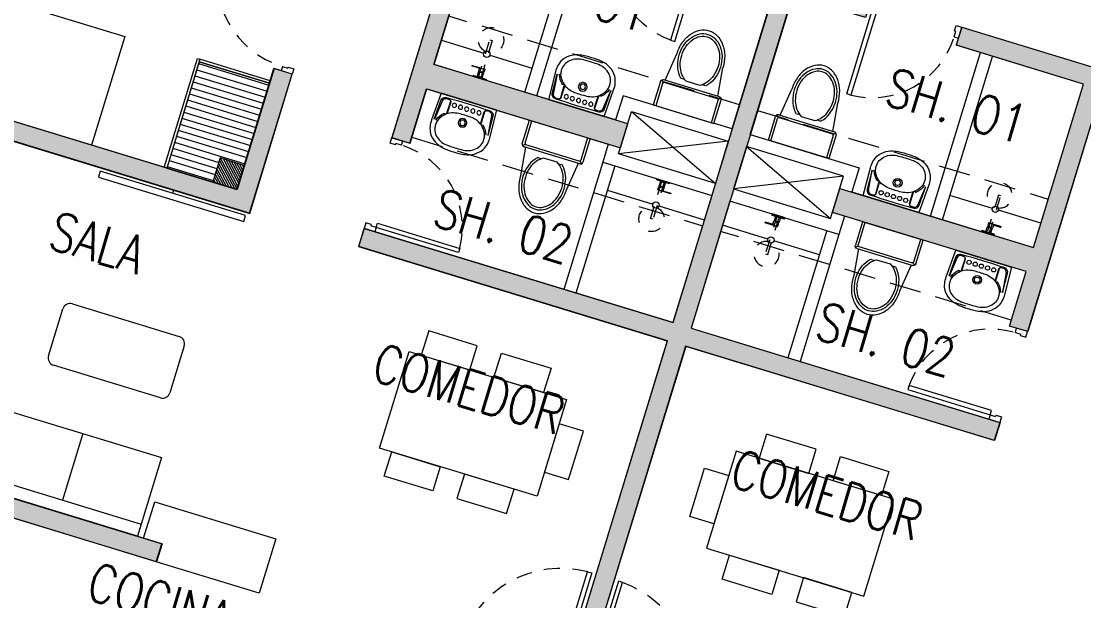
# Model space of a CAD drawing. Header units: millimetres. Extents: x 2471 to 2909, y 1327 to 1568.
# Drawn here: x 2654.8 to 2663.19, y 1501.78 to 1506.36 of the extents above; entities that cross this region are included whole.
import ezdxf
from ezdxf.xclip import XClip

# ---------------------------------------------------------------- set-up
doc = ezdxf.new("R2010")
doc.units = ezdxf.units.MM
doc.header["$XCLIPFRAME"] = 2
doc.set_wipeout_variables(frame=1)
for name, pattern in [('ACAD_ISO07W100', [3, 0, -3]), ('HIDDEN', [0.375, 0.25, -0.125]), ('HIDDEN2', [0.1875, 0.125, -0.0625])]:
    doc.linetypes.add(name, pattern=pattern)
doc.layers.get('0').update_dxf_attribs({"color": 251, "lineweight": 9})
for name, color, linetype, lineweight in [('A-EST HATCH', 251, 'Continuous', 13), ('A-EST PLACAS', 251, 'Continuous', 13), ('A-ESTRUCTURA-HATCH', 251, 'Continuous', 13), ('A-HATCH', 251, 'Continuous', 13), ('A-LINEAS', 251, 'Continuous', 13), ('A-MOBILIARIO', 251, 'Continuous', 13), ('A-MURO BAJO', 251, 'Continuous', 13), ('A-MUROS', 251, 'Continuous', 13), ('A-PROYECCIONES', 251, 'HIDDEN', 13), ('A-SANITARIOS', 251, 'Continuous', 13), ('A_50_TextoAmbiente', 251, 'Continuous', 13), ('DLP_MOBILIARIO FIJO', 251, 'Continuous', 13), ('DLP_VERDE', 251, 'Continuous', 13)]:
    doc.layers.add(name, color=color, linetype=linetype, lineweight=lineweight)
doc.styles.add('R100-200', font='romans.shx', dxfattribs={"width": 0.8, "height": 0.3})

# ---------------------------------------------------------------- blocks, each defined once
blk = doc.blocks.new('EST P1')
at = {"layer": 'A-ESTRUCTURA-HATCH'}
h = blk.add_hatch(dxfattribs=at)
h.set_pattern_fill('ANSI31', color=256, scale=0.02)
h.set_pattern_definition([(45, (-226392.07709, -8188203.05961), (-0.04490128060535, 0.04490128060535), [])])
h.paths.add_polyline_path([(-3.61, 5.05), (-3.61, 4.85), (-44.785, 4.85), (-44.785, -0.15), (-46.99, -0.15), (-46.99, -11.15), (-3.61, -11.1501), (-3.61, -11.4001), (-47.24, -11.4001), (-47.24, 0.15), (-45.035, 0.15), (-45.035, 5.05)])
h.paths.add_polyline_path([(5.8757, 4.85), (5.8757, 5.05), (35.53, 5.05), (35.53, 4.85)])
h.paths.add_polyline_path([(47.915, 5.05), (35.58, 5.05), (35.58, 4.85), (47.915, 4.85)])
h.paths.add_polyline_path([(51.865, 4.85), (53.3757, 4.85), (53.3757, 5.05), (51.865, 5.05)])
edge = h.paths.add_edge_path()
edge.add_arc((63.3007, -0.15), 9.7, 360, 540)
edge.add_line((53.6007, -0.15), (53.8007, -0.15))
edge.add_arc((63.3007, -0.15), 9.5, 0.90471, 180, ccw=False)
edge.add_line((72.7995, 0), (70.3507, 0))
edge.add_line((70.3507, 0), (70.3507, -0.1499))
edge.add_line((70.3507, -0.1499), (73.0007, -0.15))
edge = h.paths.add_edge_path()
edge.add_arc((63.3007, -0.15), 3.3, 0.00085, 49.99468)
edge.add_line((65.4221, 2.3777), (65.4222, -0.15))
edge.add_line((65.4222, -0.15), (65.2722, -0.15))
edge.add_line((65.2722, -0.15), (65.2721, 2.4964))
edge.add_arc((63.3007, -0.15), 3.3, 53.31658, 179.99996)
edge.add_line((60.0007, -0.15), (59.8007, -0.15))
edge.add_arc((63.3007, -0.15), 3.5, 2.45736, 179.99993, ccw=False)
edge.add_line((66.7975, 0.0001), (69.4507, 0))
edge.add_line((69.4507, 0), (69.4507, -0.1499))
edge.add_line((69.4507, -0.1499), (66.6007, -0.1499))
h.paths.add_polyline_path([(-3.56, -11.15), (35.53, -11.15), (35.53, -11.4001), (-3.56, -11.4001)])
h.paths.add_polyline_path([(35.58, -11.1501), (71.88, -11.1501), (71.88, -11.4001), (35.58, -11.4)])
blk = doc.blocks.new('A$C47ad906b')
at = {"linetype": 'ACAD_ISO07W100'}
blk.add_blockref('EST P1', (27.0859, 53.6317), dxfattribs=at)
blk = doc.blocks.new('A$C00f3ad8b')
at = {"layer": 'A-EST HATCH'}
h = blk.add_hatch(color=256, dxfattribs=at)
h.dxf.hatch_style = 1
h.paths.add_polyline_path([(39.55, 0.0604), (39.55, 6.1254), (38.05, 6.1254), (38.05, 5.3754), (37.9, 5.3754), (37.9, 6.3253), (39.7, 6.3253), (39.7, 5.4503), (41.2, 5.4503), (41.2, 5.9504), (41.35, 5.9504), (41.35, 5.2503), (39.7, 5.2503), (39.7, 0.0604)])
h.paths.add_polyline_path([(18.45, 10.1253), (20.05, 10.1253), (20.05, 13.2253), (18.85, 13.2253), (18.85, 13.3753), (20.2, 13.3753), (20.2, 9.9753), (18.45, 9.9753)])
h.paths.add_polyline_path([(17.65, 13.3753), (17.5, 13.3753), (17.5, 9.9753), (17.65, 9.9753)])
h.paths.add_polyline_path([(12.15, 13.8503), (11.85, 13.8503), (11.85, 13.7003), (12, 13.7003), (12, 10.6253), (12.15, 10.6253)])
h.paths.add_polyline_path([(15.1, 13.2253), (15.1, 10.1253), (16.7, 10.1253), (16.7, 9.9753), (14.95, 9.9753), (14.95, 13.3753), (16.3, 13.3753), (16.3, 13.2253)])
h.paths.add_polyline_path([(5.85, 13.7003), (5.25, 13.7003), (5.25, 13.8504), (6, 13.8504), (6, 10.4504), (4.85, 10.4504), (4.85, 10.6004), (5.85, 10.6004)])
h.paths.add_polyline_path([(4.05, 13.8504), (4.05, 10.4504), (3.9, 10.4504), (3.9, 13.8504)])
h.paths.add_polyline_path([(3.1, 10.6004), (1.5, 10.6004), (1.5, 13.7003), (2.7, 13.7003), (2.7, 13.8504), (1.35, 13.8504), (1.35, 10.4504), (3.1, 10.4504)])
h.paths.add_polyline_path([(5.85, 0.1503), (5.25, 0.1503), (5.25, 0.0004), (6, 0.0004), (6, 3.4004), (4.85, 3.4004), (4.85, 3.2504), (5.85, 3.2504)])
h.paths.add_polyline_path([(4.05, 0.0004), (4.05, 3.4004), (3.9, 3.4004), (3.9, 0.0004)])
h.paths.add_polyline_path([(3.1, 3.2504), (1.5, 3.2504), (1.5, 0.1503), (2.7, 0.1503), (2.7, 0.0004), (1.35, 0.0004), (1.35, 3.4004), (3.1, 3.4004)])
h.paths.add_polyline_path([(8.7, 3.5003), (8.85, 3.5003), (8.85, 0.1504), (9, 0.1504), (9, 0.0004), (8.7, 0.0004)])
h.paths.add_polyline_path([(18.45, 3.7254), (20.05, 3.7254), (20.05, 0.6254), (18.85, 0.6254), (18.85, 0.4754), (20.2, 0.4754), (20.2, 3.8754), (18.45, 3.8754)])
h.paths.add_polyline_path([(17.65, 0.4754), (17.5, 0.4754), (17.5, 3.8754), (17.65, 3.8754)])
h.paths.add_polyline_path([(12.15, 0.0004), (11.85, 0.0004), (11.85, 0.1503), (12, 0.1503), (12, 3.2254), (12.15, 3.2254)])
h.paths.add_polyline_path([(15.1, 0.6254), (15.1, 3.7254), (16.7, 3.7254), (16.7, 3.8754), (14.95, 3.8754), (14.95, 0.4754), (16.3, 0.4754), (16.3, 0.6254)])
h.paths.add_polyline_path([(31.6, 10.1253), (30, 10.1253), (30, 13.2253), (31.2, 13.2253), (31.2, 13.3753), (29.85, 13.3753), (29.85, 9.9753), (31.6, 9.9753)])
h.paths.add_polyline_path([(32.4, 13.3753), (32.55, 13.3753), (32.55, 9.9753), (32.4, 9.9753)])
h.paths.add_polyline_path([(38.2, 13.8503), (38.2, 13.7003), (38.05, 13.7003), (38.05, 10.6253), (37.9, 10.6253), (37.9, 13.8503)])
h.paths.add_polyline_path([(34.95, 13.2253), (34.95, 10.1253), (33.35, 10.1253), (33.35, 9.9753), (35.1, 9.9753), (35.1, 13.3753), (33.75, 13.3753), (33.75, 13.2253)])
h.paths.add_polyline_path([(39.7, 8.6004), (41.35, 8.6004), (41.35, 7.9004), (41.2, 7.9004), (41.2, 8.4004), (39.7, 8.4004), (39.7, 7.5253), (37.9, 7.5253), (37.9, 8.4753), (38.05, 8.4753), (38.05, 7.7253), (39.55, 7.7253), (39.55, 13.7903), (39.7, 13.7903)])
h.paths.add_polyline_path([(44.2, 13.7003), (44.8, 13.7003), (44.8, 13.8504), (44.05, 13.8504), (44.05, 10.4504), (45.2, 10.4504), (45.2, 10.6004), (44.2, 10.6004)])
h.paths.add_polyline_path([(46, 13.8504), (46, 10.4504), (46.15, 10.4504), (46.15, 13.8504)])
h.paths.add_polyline_path([(46.95, 10.6004), (48.55, 10.6004), (48.55, 13.7003), (47.35, 13.7003), (47.35, 13.8504), (48.7, 13.8504), (48.7, 10.4504), (46.95, 10.4504)])
h.paths.add_polyline_path([(46, 0.0004), (46, 3.4004), (46.15, 3.4004), (46.15, 0.0004)])
h.paths.add_polyline_path([(46.95, 3.2504), (48.55, 3.2504), (48.55, 0.1503), (47.35, 0.1503), (47.35, 0.0004), (48.7, 0.0004), (48.7, 3.4004), (46.95, 3.4004)])
h.paths.add_polyline_path([(41.35, 3.5003), (41.2, 3.5003), (41.2, 0.1504), (41.05, 0.1504), (41.05, 0.0004), (41.35, 0.0004)])
h.paths.add_polyline_path([(31.6, 3.7254), (30, 3.7254), (30, 0.6254), (31.2, 0.6254), (31.2, 0.4754), (29.85, 0.4754), (29.85, 3.8754), (31.6, 3.8754)])
h.paths.add_polyline_path([(32.4, 0.4754), (32.55, 0.4754), (32.55, 3.8754), (32.4, 3.8754)])
h.paths.add_polyline_path([(37.9, 0.0004), (38.2, 0.0004), (38.2, 0.1504), (38.05, 0.1503), (38.05, 3.2254), (37.9, 3.2254)])
h.paths.add_polyline_path([(34.95, 0.6254), (34.95, 3.7254), (33.35, 3.7254), (33.35, 3.8754), (35.1, 3.8754), (35.1, 0.4754), (33.75, 0.4754), (33.75, 0.6254)])
h.paths.add_polyline_path([(10.35, 6.3253), (12.15, 6.3253), (12.15, 5.3754), (12, 5.3754), (12, 6.1254), (10.5, 6.1254), (10.5, 0.0604), (10.35, 0.0604), (10.35, 5.2503), (8.7, 5.2503), (8.7, 5.9504), (8.85, 5.9504), (8.85, 5.4503), (10.35, 5.4503)])
h.paths.add_polyline_path([(44.05, 0.0004), (44.05, 3.4004), (45.2, 3.4004), (45.2, 3.2504), (44.2, 3.2504), (44.2, 0.1503), (44.8, 0.1503), (44.8, 0.0004)])
h.paths.add_polyline_path([(46.9532, 8.3504), (47.1, 8.3504), (47.1, 9.5504), (44.95, 9.5504), (44.95, 9.4004), (45.4, 9.4004), (45.4, 7.8004), (45.6, 7.8004), (45.6, 9.4004), (46.95, 9.4004), (46.95, 8.3504)], flags=17)
h.paths.add_polyline_path([(46.9532, 5.5004), (47.1, 5.5004), (47.1, 4.3004), (44.95, 4.3004), (44.95, 4.4504), (45.4, 4.4504), (45.4, 6.0504), (45.6, 6.0504), (45.6, 4.4504), (46.95, 4.4504), (46.95, 5.5004)], flags=17)
h.paths.add_polyline_path([(41.1999, 7.0004), (44.05, 7.0004), (44.05, 9.5504), (44.2, 9.5504), (44.2, 7.0003), (46.95, 7.0004), (46.95, 7.6003), (47.1, 7.6003), (47.1, 7.0004), (49.85, 7.0004), (49.85, 11.0504), (50.05, 11.0504), (50.05, 2.8004), (49.85, 2.8004), (49.85, 6.8504), (47.1, 6.8504), (47.1, 6.2504), (46.95, 6.2504), (46.95, 6.8504), (44.2, 6.8504), (44.2, 4.3004), (44.05, 4.3004), (44.05, 6.8504), (41.1999, 6.8504)])
h.paths.add_polyline_path([(41.35, 13.8504), (41.35, 10.3504), (41.2, 10.3504), (41.2, 13.7003), (41.05, 13.7003), (41.05, 13.8503)])
h.paths.add_polyline_path([(10.35, 13.7903), (10.35, 8.6004), (8.7, 8.6004), (8.7, 7.9003), (8.85, 7.9003), (8.85, 8.4004), (10.35, 8.4004), (10.35, 7.5253), (12.15, 7.5253), (12.15, 8.4753), (12, 8.4753), (12, 7.7253), (10.5, 7.7253), (10.5, 13.7903)])
h.paths.add_polyline_path([(2.95, 7.0003), (0.2, 7.0004), (0.2, 11.0504), (0, 11.0504), (0, 2.8004), (0.2, 2.8004), (0.2, 6.8504), (2.95, 6.8504), (2.95, 6.2504), (3.1, 6.2504), (3.1, 6.8504), (5.85, 6.8504), (5.85, 4.3004), (6, 4.3004), (6, 6.8504), (8.8501, 6.8504), (8.8501, 7.0003), (6, 7.0003), (6, 9.5503), (5.85, 9.5503), (5.85, 7.0003), (3.1, 7.0003), (3.1, 7.6004), (2.95, 7.6004)])
h.paths.add_polyline_path([(8.7, 13.8503), (9, 13.8503), (9, 13.7003), (8.85, 13.7003), (8.85, 10.3504), (8.7, 10.3504)])
h.paths.add_polyline_path([(3.0968, 8.3504), (2.95, 8.3504), (2.95, 9.5503), (5.1, 9.5503), (5.1, 9.4003), (4.65, 9.4003), (4.65, 7.8003), (4.45, 7.8003), (4.45, 9.4003), (3.1, 9.4003), (3.1, 8.3504)], flags=17)
h.paths.add_polyline_path([(3.0968, 5.5004), (2.95, 5.5004), (2.95, 4.3004), (5.1, 4.3004), (5.1, 4.4504), (4.65, 4.4503), (4.65, 6.0503), (4.45, 6.0503), (4.45, 4.4503), (3.1, 4.4504), (3.1, 5.5004)], flags=17)
h.paths.add_polyline_path([(23.35, 7.5254), (23.2, 7.5254), (23.2, 11.2254), (23.35, 11.2254)])
h.paths.add_polyline_path([(27.6, 7.5254), (37, 7.5253), (37, 7.6753), (33.45, 7.6753), (33.45, 9.0753), (33.25, 9.0753), (33.25, 7.6753), (30.35, 7.6753), (30.35, 9.0753), (30.2, 9.0753), (30.2, 7.6753), (27.8, 7.6753), (27.8, 8.9254), (29.45, 8.9253), (29.45, 9.0753), (27.175, 9.0753), (27.175, 8.9254), (27.6, 8.9254)])
h.paths.add_polyline_path([(27.15, 7.5254), (25.15, 7.5254), (25.15, 7.6754), (27, 7.6754), (27, 11.0754), (25.15, 11.0754), (25.15, 11.2253), (27, 11.2253), (27, 13.3753), (27.85, 13.3753), (27.85, 13.2253), (27.15, 13.2253)])
h.paths.add_polyline_path([(22.45, 8.9253), (22.45, 7.5254), (13.05, 7.5253), (13.05, 7.6753), (16.6, 7.6753), (16.6, 9.0753), (16.8, 9.0753), (16.8, 7.6753), (19.7, 7.6753), (19.7, 9.0753), (19.85, 9.0753), (19.85, 7.6753), (22.25, 7.6753), (22.25, 8.9253), (20.6, 8.9253), (20.6, 9.0753), (22.795, 9.077), (22.795, 8.927)])
h.paths.add_polyline_path([(22.82, 13.227), (22.2, 13.2253), (22.2, 13.3753), (23.02, 13.377), (23.02, 7.527), (22.82, 7.527)])
h.paths.add_polyline_path([(23.02, 4.752), (23.02, 0.477), (22.2, 0.4754), (22.2, 0.6254), (22.82, 0.627), (22.82, 4.752)])
h.paths.add_polyline_path([(21.05, 4.7754), (21.05, 4.9254), (22.82, 4.927), (22.82, 6.177), (20.3, 6.1754), (20.3, 4.7754), (20.15, 4.7754), (20.15, 6.1754), (16.8, 6.1754), (16.8, 4.7754), (16.6, 4.7754), (16.6, 6.1754), (13.05, 6.1754), (13.05, 6.3253), (23.02, 6.327), (23.02, 4.777)])
h.paths.add_polyline_path([(29, 4.7754), (29, 4.9254), (27.2, 4.9254), (27.2, 6.1754), (29.75, 6.1754), (29.75, 4.7754), (29.9, 4.7754), (29.9, 6.1754), (33.25, 6.1754), (33.25, 4.7754), (33.45, 4.7754), (33.45, 6.1754), (37, 6.1754), (37, 6.3253), (27, 6.3254), (27, 4.7754)])
h.paths.add_polyline_path([(26, 1.0254), (23.35, 1.0254), (23.35, 3.6754), (25.7, 3.6754), (25.7, 4.2254), (26, 4.2254), (26, 4.3754), (25.55, 4.3754), (25.55, 3.8254), (23.35, 3.8254), (23.35, 6.1754), (24.55, 6.1754), (24.55, 6.3254), (23.2, 6.3254), (23.2, 0.8754), (26, 0.8754)])
h.paths.add_polyline_path([(27, 0.4754), (27.85, 0.4754), (27.85, 0.6254), (27.15, 0.6254), (27.15, 4.7504), (27, 4.7504)])
at = {"layer": 'A-EST PLACAS', "elevation": 0}
for points in [[(41.35, 13.8504), (41.35, 10.3504), (41.2, 10.3504), (41.2, 13.7003), (41.05, 13.7003), (41.05, 13.8503)], [(44.2, 13.7003), (44.8, 13.7003), (44.8, 13.8504), (44.05, 13.8504), (44.05, 10.4504), (45.2, 10.4504), (45.2, 10.6004), (44.2, 10.6004)], [(41.1999, 7.0004), (44.05, 7.0004), (44.05, 9.5504), (44.2, 9.5504), (44.2, 7.0003), (46.95, 7.0004), (46.95, 7.6003), (47.1, 7.6003), (47.1, 7.0004), (49.85, 7.0004), (49.85, 11.0504), (50.05, 11.0504), (50.05, 2.8004), (49.85, 2.8004), (49.85, 6.8504), (47.1, 6.8504), (47.1, 6.2504), (46.95, 6.2504), (46.95, 6.8504), (44.2, 6.8504), (44.2, 4.3004), (44.05, 4.3004), (44.05, 6.8504), (41.1999, 6.8504)], [(46.9532, 8.3504), (47.1, 8.3504), (47.1, 9.5504), (44.95, 9.5504), (44.95, 9.4004), (45.4, 9.4004), (45.4, 7.8004), (45.6, 7.8004), (45.6, 9.4004), (46.95, 9.4004), (46.95, 8.3504)], [(46.9532, 5.5004), (47.1, 5.5004), (47.1, 4.3004), (44.95, 4.3004), (44.95, 4.4504), (45.4, 4.4504), (45.4, 6.0504), (45.6, 6.0504), (45.6, 4.4504), (46.95, 4.4504), (46.95, 5.5004)]]:
    blk.add_lwpolyline(points, close=True, dxfattribs=at)
blk = doc.blocks.new('CAMA PROYECCION')
for p, q in [((37.495, 40.6423, 0), (37.495, 38.771, 0)), ((38.3949, 40.6423, 0), (37.495, 40.6423, 0)), ((38.3949, 38.771, 0), (38.3949, 40.6423, 0)), ((38.0806, 39.3741, 0), (38.3949, 39.3741, 0)), ((38.3949, 39.3741, 0), (38.0806, 39.0644, 0)), ((38.0806, 39.0644, 0), (38.0806, 39.3741, 0)), ((38.0806, 39.1133, 0), (37.495, 39.1133, 0)), ((38.2069, 39.1106, 0), (38.1275, 39.1106, 0)), ((37.495, 39.0644, 0), (38.0806, 39.0644, 0)), ((37.659, 39.0644, 0), (37.659, 38.8203, 0)), ((38.2336, 38.8203, 0), (38.2336, 39.0838, 0)), ((37.495, 38.7423, 0), (37.495, 38.9974, 0)), ((38.3949, 38.7423, 0), (38.3949, 38.9974, 0)), ((37.495, 38.771, 0), (38.3949, 38.771, 0)), ((37.6857, 38.7936, 0), (38.2069, 38.7936, 0)), ((37.495, 38.7423, 0), (38.3949, 38.7423, 0))]:
    blk.add_line(p, q)
at = {"elevation": 0}
blk.add_lwpolyline([(38.495, 38.7423), (38.495, 39.1423), (38.895, 39.1423), (38.895, 38.7423)], close=True, dxfattribs=at)
blk.add_circle((38.695, 38.9423, 0), 0.1344)
for centre, start, end in [((38.2069, 39.0838, 0), 0, 90), ((37.6857, 38.8203, 0), 180, 270), ((38.2069, 38.8203, 0), 270, 0)]:
    blk.add_arc(centre, 0.0267, start, end)
blk = doc.blocks.new('ducha marsano')
at = {"linetype": 'HIDDEN2', "ltscale": 0.5, "extrusion": (-4.9425e-10, -7.91123e-10, -1)}
for p, q in [((-0.01, 0), (0.01, 0)), ((0.01, 0), (0.01, -0.3155)), ((-0.0205, -0.08), (-0.0205, -0.0601)), ((0.021, -0.0815), (-0.019, -0.0815)), ((-0.0155, -0.058), (-0.0157, -0.058)), ((-0.01, -0.3155), (-0.01, 0)), ((0.0225, -0.0515), (-0.0001, -0.0515)), ((0.025, -0.0815), (0.021, -0.0815)), ((0.0225, -0.0515), (0.0225, -0.0627)), ((0.0225, -0.0682), (0.0225, -0.077)), ((0.0225, -0.077), (0.025, -0.077)), ((0.025, -0.077), (0.0771, -0.077)), ((0.0771, -0.0815), (0.025, -0.0815)), ((0.0771, -0.077), (0.0816, -0.077)), ((0.0816, -0.0815), (0.0771, -0.0815)), ((0.0816, -0.077), (0.082, -0.077)), ((0.082, -0.0815), (0.0816, -0.0815)), ((0.082, -0.077), (0.084, -0.077)), ((0.084, -0.0815), (0.082, -0.0815)), ((0.0855, -0.0785), (0.0855, -0.08)), ((0.01, -0.3155), (-0.01, -0.3155))]:
    blk.add_line(p, q, dxfattribs=at)
for centre, radius, start, end in [((0.019, -0.08), 0.0015, 270, 360), ((-0.0004, -0.0462), 0.02, 323.95812, 354.92979), ((0.0004, -0.0462), 0.02, 185.07021, 195.2705), ((-0.084, -0.0785), 0.0015, 90, 180), ((-0.084, -0.08), 0.0015, 180, 270), ((0, -0.3155), 0.1, 95.73917, 84.26083)]:
    blk.add_arc(centre, radius, start, end, dxfattribs=at)
at = {"linetype": 'HIDDEN2', "ltscale": 0.5, "extrusion": (-4.94252e-10, -7.91124e-10, -1)}
blk.add_ellipse((0, -0.0515), major_axis=(-0.0225, -0.0095), ratio=0.001448, start_param=0.425436, end_param=1.567366, dxfattribs=at)
at = {"linetype": 'HIDDEN2', "ltscale": 0.5}
for points, degree in [([(-0.0305, 0), (0, 0), (0.0305, 0)], 2), ([(0.0305, 0), (0.0415, 0), (0.0525, 0)], 2), ([(0.0525, 0), (0.0525, -0.0038), (0.0525, -0.0075)], 2), ([(-0.0525, 0), (-0.0525, -0.0038), (-0.0525, -0.0075)], 2), ([(-0.0525, 0), (-0.0415, 0), (-0.0305, 0)], 2), ([(-0.0525, -0.0075), (-0.0525, -0.0075), (-0.0525, -0.0075)], 2), ([(0.0305, -0.008), (0, -0.008), (-0.0305, -0.008)], 2), ([(-0.0215, -0.008), (-0.0215, -0.0093), (-0.0215, -0.0105)], 2), ([(-0.021, -0.011), (-0.007, -0.011), (0.007, -0.011), (0.021, -0.011)], 3), ([(-0.02, -0.011), (-0.02, -0.0294), (-0.02, -0.0477)], 2), ([(-0.0197, -0.048), (0, -0.048), (0.0197, -0.048)], 2), ([(0.02, -0.011), (0.02, -0.0294), (0.02, -0.0477)], 2), ([(0.0215, -0.008), (0.0215, -0.0093), (0.0215, -0.0105)], 2)]:
    blk.add_open_spline(points, degree=degree, dxfattribs=at)
for points, weights in [([(-0.0525, -0.0075), (-0.0525, -0.0075), (-0.0525, -0.0075)], [1, 0.990847086912, 0.982266230892]), ([(-0.052, -0.008), (-0.0525, -0.008), (-0.0525, -0.0075)], [1, 0.707106781193, 1]), ([(-0.0215, -0.0105), (-0.0215, -0.011), (-0.021, -0.011)], [1, 0.70710678154, 1]), ([(-0.02, -0.0477), (-0.02, -0.048), (-0.0197, -0.048)], [1, 0.707106780138, 1]), ([(0.02, -0.0477), (0.02, -0.048), (0.0197, -0.048)], [1, 0.707106779703, 1]), ([(0.0211, -0.011), (0.0211, -0.011), (0.021, -0.011)], [1, 0.992411795776, 1]), ([(0.052, -0.008), (0.0521, -0.008), (0.0521, -0.008)], [1, 0.992411795771, 1])]:
    blk.add_rational_spline(points, weights, degree=2, dxfattribs=at)
for points, knots in [([(-0.0305, -0.008), (-0.0332, -0.008), (-0.0374, -0.008), (-0.0424, -0.008), (-0.0458, -0.008), (-0.0486, -0.008), (-0.0512, -0.008), (-0.052, -0.008), (-0.052, -0.008)], [0, 0, 0, 0, 8.104572, 12.495263, 16.885954, 21.276645, 25.667336, 33.771908, 33.771908, 33.771908, 33.771908]), ([(0.0225, -0.0682), (0.0225, -0.0682), (0.0225, -0.0682), (0.0225, -0.0679), (0.0224, -0.0677), (0.0224, -0.0672), (0.0224, -0.0669), (0.0223, -0.0662), (0.0223, -0.0658), (0.0223, -0.0652), (0.0223, -0.0648), (0.0224, -0.0641), (0.0224, -0.0638), (0.0224, -0.0633), (0.0225, -0.0631), (0.0225, -0.0628), (0.0225, -0.0627), (0.0225, -0.0627)], [0.4148436, 0.4148436, 0.4148436, 0.4148436, 0.5185541, 0.5185541, 0.6222645, 0.6222645, 0.7259759, 0.7259759, 0.8296873, 0.8296873, 0.9333987, 0.9333987, 1.03711, 1.03711, 1.1408205, 1.1408205, 1.2445309, 1.2445309, 1.2445309, 1.2445309]), ([(0.052, -0.008), (0.052, -0.008), (0.0512, -0.008), (0.0486, -0.008), (0.0458, -0.008), (0.0424, -0.008), (0.0374, -0.008), (0.0332, -0.008), (0.0305, -0.008)], [0, 0, 0, 0, 8.104572, 12.495263, 16.885954, 21.276645, 25.667336, 33.771908, 33.771908, 33.771908, 33.771908])]:
    blk.add_open_spline(points, degree=3, knots=knots, dxfattribs=at)
for points, weights, degree, knots in [([(0.0211, -0.011), (0.0211, -0.011), (0.0211, -0.011), (0.0211, -0.011), (0.0214, -0.0109), (0.0215, -0.0107), (0.0215, -0.0105)], [0.918641037743, 0.918640949346, 0.918640860949, 0.918640772552, 0.789223156395, 0.789223156395, 0.918640772552], 3, [0.1238988, 0.1238988, 0.1238988, 0.1238988, 0.1238993, 0.1238993, 0.1238993, 0.78603, 0.78603, 0.78603, 0.78603]), ([(0.0521, -0.008), (0.0521, -0.008), (0.0521, -0.008), (0.0525, -0.0079), (0.0525, -0.0075)], [0.918641037749, 0.918640905153, 0.918640772558, 0.724517853988, 0.918640772558], 2, [0.1238988, 0.1238988, 0.1238988, 0.1238993, 0.1238993, 0.7860311, 0.7860311, 0.7860311])]:
    blk.add_rational_spline(points, weights, degree=degree, knots=knots, dxfattribs=at)
blk = doc.blocks.new('*U844')
for p, q in [((0.01, 0.755), (0.01, 0.8)), ((0.1, 0.765), (0.055, 0.765)), ((0.055, 0.755), (0.055, 0.765)), ((0.1, 0.765), (0.1, 0.8)), ((0.055, 0.755), (0.01, 0.755)), ((0.055, 0.045), (0.01, 0.045)), ((0.01, 0.045), (0.01, 0)), ((0.055, 0.045), (0.055, 0.035)), ((0.1, 0.035), (0.055, 0.035)), ((0.1, 0.035), (0.1, 0))]:
    blk.add_line(p, q)
blk.add_lwpolyline([(0.83, 0.07), (0.83, 0.035), (0.1, 0.035), (0.1, 0.07)], close=True)
at = {"color": 7, "linetype": 'HIDDEN2'}
blk.add_arc((0.0996, 0.034), 0.731, 2.23015, 89.96723, dxfattribs=at)
blk = doc.blocks.new('MESA CENTRO')
for p, q in [((-0.1937, 0), (0.1937, 0)), ((-0.2537, -0.9421), (-0.2537, -0.06)), ((0.2537, -0.06), (0.2537, -0.9421)), ((0.1937, -1.0021), (-0.1937, -1.0021))]:
    blk.add_line(p, q)
for centre, start, end in [((-0.1937, -0.06), 90, 180), ((0.1937, -0.06), 0, 90), ((-0.1937, -0.9421), 180, 270), ((0.1937, -0.9421), 270, 0)]:
    blk.add_arc(centre, 0.06, start, end)
blk = doc.blocks.new('SOFA SEC')
for p, q in [((0, 0.65), (0.1, 0.65)), ((0.1, 0.65), (0.1, 0.1)), ((0.5, 0.65), (0.1, 0.65)), ((0.75, 0.65), (0.75, 0.1)), ((1.4, 0.65), (1.4, 0.1)), ((0.1, 0.1), (2.05, 0.1))]:
    blk.add_line(p, q)
blk.add_lwpolyline([(0.5, 1.55), (0.5, 0.65), (2.05, 0.65), (2.05, 0), (0, 0), (0, 1.55)], close=True)
blk = doc.blocks.new('A$C67C01FD6')
blk.add_line((0.025, 0), (0, 0))
blk.add_lwpolyline([(0.025, 0.6), (0.075, 0.6), (0.075, -0.6), (0.025, -0.6), (0.025, 0.6)])
blk = doc.blocks.new('*U843')
for p, q in [((0.01, 0.855), (0.01, 0.9)), ((0.055, 0.855), (0.01, 0.855)), ((0.1, 0.865), (0.055, 0.865)), ((0.055, 0.855), (0.055, 0.865)), ((0.1, 0.865), (0.1, 0.9)), ((0.055, 0.045), (0.01, 0.045)), ((0.01, 0.045), (0.01, 0)), ((0.055, 0.045), (0.055, 0.035)), ((0.1, 0.035), (0.055, 0.035)), ((0.1, 0.035), (0.1, 0))]:
    blk.add_line(p, q)
blk.add_lwpolyline([(0.93, 0.07), (0.93, 0.035), (0.1, 0.035), (0.1, 0.07)], close=True)
at = {"color": 7, "linetype": 'HIDDEN2'}
blk.add_arc((0.0995, 0.0339), 0.8311, 2.23015, 89.96723, dxfattribs=at)
blk = doc.blocks.new('SIFON JET_PLANTA')
blk.add_wipeout([(0, -0.25), (-0.195, -0.25), (-0.1995, -0.2495), (-0.2029, -0.2484), (-0.2029, -0.2484), (-0.2067, -0.2462), (-0.2067, -0.2462), (-0.209, -0.244), (-0.209, -0.244), (-0.2091, -0.2441), (-0.2108, -0.2423), (-0.2108, -0.2423), (-0.2108, -0.2423), (-0.2126, -0.2395), (-0.2126, -0.2395), (-0.2138, -0.2369), (-0.2138, -0.2369), (-0.2147, -0.2335), (-0.215, -0.23), (-0.215, -0.227), (-0.215, -0.2181), (-0.44, -0.19), (-0.4428, -0.19), (-0.4467, -0.1899), (-0.449, -0.1899), (-0.4518, -0.1898), (-0.455, -0.1897), (-0.4568, -0.1896), (-0.4592, -0.1894), (-0.4619, -0.1893), (-0.4639, -0.1891), (-0.4651, -0.189), (-0.4651, -0.189), (-0.4695, -0.1887), (-0.4735, -0.1883), (-0.4761, -0.188), (-0.4785, -0.1877), (-0.4812, -0.1874), (-0.4824, -0.1872), (-0.4862, -0.1867), (-0.4884, -0.1864), (-0.4916, -0.1859), (-0.4936, -0.1856), (-0.495, -0.1854), (-0.4974, -0.1849), (-0.4974, -0.1849), (-0.5022, -0.184), (-0.5066, -0.1832), (-0.5094, -0.1826), (-0.5118, -0.1821), (-0.5151, -0.1813), (-0.5177, -0.1807), (-0.5217, -0.1796), (-0.5238, -0.1791), (-0.5267, -0.1783), (-0.5267, -0.1783), (-0.5296, -0.1775), (-0.5321, -0.1768), (-0.5352, -0.1759), (-0.5385, -0.1749), (-0.5385, -0.1749), (-0.5412, -0.174), (-0.5428, -0.1735), (-0.5449, -0.1728), (-0.5465, -0.1722), (-0.5491, -0.1713), (-0.551, -0.1706), (-0.5543, -0.1693), (-0.5568, -0.1683), (-0.5598, -0.1671), (-0.5614, -0.1664), (-0.5644, -0.1652), (-0.5659, -0.1645), (-0.5675, -0.1637), (-0.5702, -0.1625), (-0.5738, -0.1608), (-0.5759, -0.1598), (-0.5781, -0.1587), (-0.5833, -0.1559), (-0.5871, -0.1538), (-0.5896, -0.1524), (-0.5918, -0.1511), (-0.5936, -0.15), (-0.595, -0.1492), (-0.5964, -0.1483), (-0.5987, -0.1469), (-0.6004, -0.1458), (-0.602, -0.1448), (-0.6039, -0.1435), (-0.6058, -0.1422), (-0.607, -0.1415), (-0.6086, -0.1403), (-0.612, -0.1379), (-0.6142, -0.1363), (-0.6153, -0.1355), (-0.6168, -0.1344), (-0.6179, -0.1335), (-0.6193, -0.1324), (-0.6204, -0.1315), (-0.6215, -0.1307), (-0.6223, -0.13), (-0.6235, -0.1291), (-0.6245, -0.1281), (-0.6245, -0.1281), (-0.6262, -0.1268), (-0.6276, -0.1255), (-0.6288, -0.1244), (-0.6305, -0.123), (-0.6318, -0.1217), (-0.6318, -0.1217), (-0.6335, -0.1201), (-0.6347, -0.119), (-0.6347, -0.119), (-0.6379, -0.1158), (-0.64, -0.1137), (-0.6458, -0.1074), (-0.6494, -0.1032), (-0.6554, -0.0958), (-0.6599, -0.0897), (-0.6623, -0.0862), (-0.6646, -0.0826), (-0.6679, -0.0774), (-0.6706, -0.0727), (-0.6722, -0.0699), (-0.6751, -0.0642), (-0.677, -0.0602), (-0.6779, -0.0581), (-0.6792, -0.0551), (-0.6803, -0.0522), (-0.6814, -0.0492), (-0.6827, -0.0457), (-0.6838, -0.0419), (-0.6855, -0.0361), (-0.6864, -0.0321), (-0.687, -0.0296), (-0.6876, -0.0264), (-0.6881, -0.0232), (-0.6891, -0.0164), (-0.6896, -0.0111), (-0.6899, -0.0065), (-0.69, 0), (-0.6899, 0.0044), (-0.6897, 0.0096), (-0.6893, 0.014), (-0.6887, 0.0194), (-0.6881, 0.0236), (-0.6881, 0.0236), (-0.6872, 0.0284), (-0.6867, 0.031), (-0.6855, 0.0361), (-0.6855, 0.0361), (-0.6838, 0.0421), (-0.6838, 0.0421), (-0.6819, 0.048), (-0.6804, 0.0521), (-0.6793, 0.0547), (-0.6779, 0.0582), (-0.6745, 0.0655), (-0.6745, 0.0655), (-0.6722, 0.0699), (-0.6705, 0.0728), (-0.669, 0.0755), (-0.6672, 0.0785), (-0.665, 0.082), (-0.6634, 0.0845), (-0.6611, 0.088), (-0.657, 0.0936), (-0.657, 0.0936), (-0.6534, 0.0984), (-0.6534, 0.0984), (-0.6503, 0.1023), (-0.6453, 0.108), (-0.6386, 0.1152), (-0.6326, 0.121), (-0.6299, 0.1235), (-0.6251, 0.1276), (-0.6206, 0.1314), (-0.6168, 0.1344), (-0.6106, 0.1389), (-0.6061, 0.142), (-0.6, 0.1461), (-0.5963, 0.1484), (-0.5908, 0.1517), (-0.5862, 0.1543), (-0.5794, 0.158), (-0.5693, 0.1629), (-0.5517, 0.1703), (-0.5465, 0.1722), (-0.5385, 0.1749), (-0.5346, 0.176), (-0.5265, 0.1784), (-0.5216, 0.1797), (-0.5148, 0.1813), (-0.5079, 0.1829), (-0.5016, 0.1842), (-0.4865, 0.1867), (-0.4763, 0.188), (-0.4726, 0.1884), (-0.4636, 0.1892), (-0.4549, 0.1897), (-0.449, 0.1899), (-0.44, 0.19), (-0.4322, 0.191), (-0.215, 0.2181), (-0.215, 0.2234), (-0.215, 0.2278), (-0.2149, 0.2323), (-0.2142, 0.2356), (-0.2129, 0.239), (-0.211, 0.2419), (-0.2091, 0.2441), (-0.2077, 0.2455), (-0.2055, 0.247), (-0.2007, 0.2492), (-0.195, 0.25), (-0.195, 0.25), (-0.1605, 0.25), (-0.0975, 0.25), (-0.0323, 0.25), (0, 0.25)])
for p, q in [((-0.215, 0.2181), (-0.44, 0.19)), ((-0.215, -0.23), (-0.215, 0.23)), ((-0.2091, 0.2441), (-0.1921, 0.2271)), ((-0.195, 0.25), (0, 0.25)), ((-0.195, -0.22), (-0.195, 0.22)), ((-0.185, 0.23), (0, 0.23)), ((0, 0.25), (0, -0.25)), ((-0.265, 0.0718), (-0.265, 0.1028)), ((-0.255, -0.0562), (-0.255, 0.0562)), ((-0.265, -0.1028), (-0.265, -0.0718)), ((-0.215, -0.2181), (-0.44, -0.19)), ((-0.2091, -0.2441), (-0.1921, -0.2271)), ((0, -0.25), (-0.195, -0.25)), ((0, -0.23), (-0.185, -0.23))]:
    blk.add_line(p, q)
for points in [[(-0.44, 0.19, 0.076393), (-0.5385, 0.1749, 0.086437), (-0.6168, 0.1344, 0.105872), (-0.6722, 0.0699, 0.125404), (-0.69, 0, 0.125404), (-0.6722, -0.0699, 0.105872), (-0.6168, -0.1344, 0.086437), (-0.5385, -0.1749, 0.076393), (-0.44, -0.19, 0.076393)], [(-0.265, 0.1028, 0.0362), (-0.2844, 0.1202, 0.08725), (-0.3535, 0.1565, 0.077598), (-0.44, 0.17, 0.077598), (-0.5265, 0.1565, 0.08725), (-0.5956, 0.1202, 0.105601), (-0.6443, 0.0627, 0.12364), (-0.66, 0, 0.12364), (-0.6443, -0.0627, 0.105601), (-0.5956, -0.1202, 0.08725), (-0.5265, -0.1565, 0.077598), (-0.44, -0.17, 0.077598)], [(-0.255, 0.0562, 0.100268), (-0.2967, 0.1044, 0.08725), (-0.3596, 0.1374, 0.077598), (-0.44, 0.15, 0.077598), (-0.5204, 0.1374, 0.08725), (-0.5833, 0.1044, 0.105601), (-0.6266, 0.0532, 0.12364), (-0.64, 0, 0.12364), (-0.6266, -0.0532, 0.105601), (-0.5833, -0.1044, 0.08725), (-0.5204, -0.1374, 0.077598), (-0.44, -0.15, 0.077598)], [(-0.44, -0.15, 0.077598), (-0.3596, -0.1374, 0.08725), (-0.2967, -0.1044, 0.100268), (-0.255, -0.0562, 0.12364)], [(-0.44, -0.17, 0.077598), (-0.3535, -0.1565, 0.08725), (-0.2844, -0.1202, 0.0362), (-0.265, -0.1028, 0.12364)]]:
    blk.add_lwpolyline(points, format="xyb")
for centre, radius, start, end in [((-0.195, 0.23), 0.02, 90, 180), ((-0.185, 0.22), 0.01, 90, 180), ((-0.195, -0.23), 0.02, 180, 270), ((-0.185, -0.22), 0.01, 180, 270)]:
    blk.add_arc(centre, radius, start, end)
blk = doc.blocks.new('BOWL-ITALGRIF_VARADERO_01')
for p, q in [((-0.2032, -0.1971), (-0.2208, -0.038)), ((0.2032, -0.1971), (0.2208, -0.038)), ((-0.1404, -0.2077), (-0.1424, -0.1083)), ((-0.1375, -0.205), (-0.1375, -0.1117)), ((0.1375, -0.205), (0.1375, -0.1117)), ((0.1404, -0.2077), (0.1424, -0.1083)), ((-0.1753, -0.222), (-0.1544, -0.222)), ((0.1753, -0.222), (0.1544, -0.222))]:
    blk.add_line(p, q)
for points in [[(-0.0917, 0.1589, -0.02989), (-0.0456, 0.1646, -0.007822), (0.0456, 0.1646, -0.02989), (0.0918, 0.1589, -0.091737), (0.1601, 0.1343, -0.112496), (0.2175, 0.0792, -0.147885), (0.2402, -0.0257), (0.23, -0.25), (-0.23, -0.25), (-0.2402, -0.0257, -0.147885), (-0.2175, 0.0792, -0.112496), (-0.1601, 0.1343, -0.091737)], [(-0.0496, -0.1363, -0.062677), (-0.1048, -0.1249, -0.110639), (-0.1576, -0.091, -0.120976), (-0.195, -0.0344, -0.061198), (-0.2, 0, -0.21707), (-0.1593, 0.092, -0.174983), (-0.0545, 0.1298, -0.010618), (0, 0.131, -0.010618), (0.0545, 0.1298, -0.174983), (0.1593, 0.092, -0.21707), (0.2, 0, -0.061198), (0.195, -0.0344, -0.120976), (0.1576, -0.091, -0.110639), (0.1048, -0.1249, -0.062677), (0.0496, -0.1363, -0.017583), (0, -0.138, -0.017583)]]:
    blk.add_lwpolyline(points, format="xyb", close=True)
for points in [[(-0.2216, -0.0381), (-0.2145, -0.1954, 0.390823), (-0.1807, -0.2288, 0.017524), (0.1807, -0.2288, 0.390823), (0.2145, -0.1954), (0.2216, -0.0381)], [(-0.2072, -0.035, 0.005), (-0.2064, -0.038, 0.121292), (-0.166, -0.0996, 0.007977), (-0.1624, -0.1031)], [(0.2072, -0.035, -0.005), (0.2064, -0.038, -0.121292), (0.166, -0.0996, -0.007977), (0.1624, -0.1031)]]:
    blk.add_lwpolyline(points, format="xyb")
for centre, radius in [((0, -0.075), 0.035), ((0, -0.075), 0.0215), ((-0.1015, -0.1885), 0.0165), ((-0.051, -0.1885), 0.0165), ((0, -0.1885), 0.0165), ((0.051, -0.1885), 0.0165), ((0.1015, -0.1885), 0.0165)]:
    blk.add_circle(centre, radius)
for centre, radius, start, end in [((-0.1583, -0.0987), 0.006, 226.64309, 46.64309), ((-0.1404, -0.1083), 0.002, 54.36186, 181.13739), ((-0.1355, -0.1117), 0.002, 56.71088, 180), ((0.1048, -0.1249), 9.094947017729287e-16, 0, 217.6714), ((0.1355, -0.1117), 0.002, 0, 123.28912), ((0.1404, -0.1083), 0.002, 358.86261, 125.63814), ((0.1583, -0.0987), 0.006, 133.35691, 313.35691), ((-0.1753, -0.194), 0.028, 186.31112, 270), ((-0.1545, -0.205), 0.017, 270, 0), ((-0.1544, -0.208), 0.014, 270, 1.13739), ((0.1545, -0.205), 0.017, 180, 270), ((0.1544, -0.208), 0.014, 178.86261, 270), ((0.1753, -0.194), 0.028, 270, 353.68888)]:
    blk.add_arc(centre, radius, start, end)
blk = doc.blocks.new('*U828')
for p, q in [((0.01, 0.705), (0.01, 0.75)), ((0.055, 0.705), (0.01, 0.705)), ((0.1, 0.715), (0.055, 0.715)), ((0.055, 0.705), (0.055, 0.715)), ((0.1, 0.715), (0.1, 0.75)), ((0.055, 0.045), (0.01, 0.045)), ((0.01, 0.045), (0.01, 0)), ((0.055, 0.045), (0.055, 0.035)), ((0.1, 0.035), (0.055, 0.035)), ((0.1, 0.035), (0.1, 0))]:
    blk.add_line(p, q)
blk.add_lwpolyline([(0.78, 0.07), (0.78, 0.035), (0.1, 0.035), (0.1, 0.07)], close=True)
at = {"color": 7, "linetype": 'HIDDEN2'}
blk.add_arc((0.0996, 0.0341), 0.6809, 2.23015, 89.96723, dxfattribs=at)
blk = doc.blocks.new('A$Cb5611ba7')
for points in [[(0.1, 0.2), (0.1, 0), (0.5, 0), (0.5, 0.2)], [(1.11, 0.2), (1.11, 0), (0.7, 0), (0.7, 0.2)], [(0, 0), (0, -0.8), (1.3, -0.8), (1.3, 0)], [(1.5, -0.6), (1.3, -0.6), (1.3, -0.2), (1.5, -0.2)], [(0.1, -1), (0.1, -0.8), (0.5, -0.8), (0.5, -1)], [(1.11, -1), (1.11, -0.8), (0.7, -0.8), (0.7, -1)]]:
    blk.add_lwpolyline(points, close=True)
blk = doc.blocks.new('TG-P1')
at = {"layer": 'A-HATCH'}
h = blk.add_hatch(dxfattribs=at)
h.set_pattern_fill('ANSI31', color=8, scale=0.005)
h.set_pattern_definition([(45, (-3.940967, -11.05), (-0.01122532, 0.01122532), [])])
h.paths.add_polyline_path([(42.85, -3.05), (43.05, -3.05), (43.05, -3.25), (42.85, -3.25)])
at = {"layer": 'DLP_MOBILIARIO FIJO'}
h = blk.add_hatch(dxfattribs=at)
h.set_pattern_fill('_USER', color=8, scale=0.05, angle=270, pattern_type=0)
h.set_pattern_definition([(270, (-16.33, 26.379965), (0.05, -9e-18), [])])
h.paths.add_polyline_path([(42.85, -2.67), (43.73, -2.67), (43.73, -3.25), (43.05, -3.25), (43.05, -3.05), (42.85, -3.05)])
at = {"layer": 'A-LINEAS', "color": 8}
for p, q in [((44.45, -4.45), (44.45, -4.8)), ((44.45, -4.85), (44.45, -5.2)), ((43.7, -6.05), (43.7, -6.425)), ((44.35, -6.05), (44, -6.85)), ((44.35, -6.85), (44, -6.05)), ((43.7, -6.475), (43.7, -6.85)), ((43.7, -7.3751), (43.7, -7.0001)), ((44.35, -7.8001), (44, -7)), ((44.35, -7), (44, -7.8001)), ((43.7, -7.8001), (43.7, -7.4251)), ((44.45, -9), (44.45, -8.65)), ((44.45, -9.4), (44.45, -9.05))]:
    blk.add_line(p, q, dxfattribs=at)
for centre in [(44.45, -4.825), (43.7, -6.45, 0), (43.7, -7.4001, 0), (44.45, -9.025)]:
    blk.add_circle(centre, 0.025, dxfattribs=at)
at = {"layer": 'A-MURO BAJO', "color": 8}
for p, q in [((40, -3.35), (40.3, -3.35)), ((40.3, -3.35), (40.3, -4.35)), ((39.85, -4.35), (39.85, -3.5)), ((40.3, -4.35), (39.85, -4.35)), ((44.25, -5.2), (45.6, -5.2)), ((44.25, -5.3), (45.6, -5.3)), ((43.9, -5.95), (42.85, -5.95)), ((43.9, -6.05), (42.85, -6.05)), ((43.9, -7.8001), (42.85, -7.8001)), ((43.9, -7.9001), (42.85, -7.9001)), ((44.25, -8.55), (45.6, -8.55)), ((44.25, -8.65), (45.6, -8.65))]:
    blk.add_line(p, q, dxfattribs=at)
at = {"layer": 'A-MUROS', "color": 8}
for p, q in [((40, -3.5), (40, 0)), ((42.7, -3.4), (42.7, 0)), ((42.85, -3.05), (42.85, -0.15)), ((39.85, -3.5), (39.85, -0.45)), ((43.05, -3.05), (42.85, -3.05)), ((43.05, -3.25), (43.05, -3.05)), ((43.05, -3.25), (43.85, -3.25)), ((43.85, -3.4), (43.85, -3.25)), ((42.7, -3.4), (43.85, -3.4)), ((39.85, -3.5), (40, -3.5)), ((42.85, -4.3), (42.7, -4.3)), ((42.7, -4.3), (42.7, -6.85)), ((42.85, -6.85), (42.85, -4.3)), ((45.75, -4.3), (43.6, -4.3)), ((43.6, -4.3), (43.6, -4.45)), ((43.6, -4.45), (44.05, -4.45)), ((44.25, -5.95), (44.25, -4.45)), ((44.25, -4.45), (45.6, -4.45)), ((44.05, -5.95), (43.9, -5.95)), ((43.9, -5.95), (43.9, -6.85)), ((44.45, -5.95), (44.25, -5.95)), ((42.7, -6.85), (39.8499, -6.85)), ((43.9, -6.85), (42.85, -6.85)), ((44.45, -6.85), (45.6, -6.85)), ((42.7, -7), (39.8499, -7)), ((42.7, -9.55), (42.7, -7)), ((43.9, -7), (42.85, -7)), ((42.85, -7), (42.85, -9.55)), ((43.9, -7.9001), (43.9, -7)), ((44.45, -7.0001), (45.6, -7.0001)), ((44.05, -7.9001), (43.9, -7.9001)), ((44.45, -7.9001), (44.25, -7.9001)), ((44.25, -7.9001), (44.25, -9.4)), ((45.6, -9.4), (45.6, -8.35)), ((45.75, -8.35), (45.6032, -8.35)), ((45.75, -8.35), (45.75, -9.55)), ((43.6, -9.55), (43.6, -9.4)), ((43.6, -9.4), (44.05, -9.4)), ((44.25, -9.4), (45.6, -9.4)), ((42.85, -9.55), (42.7, -9.55)), ((45.75, -9.55), (43.6, -9.55))]:
    blk.add_line(p, q, dxfattribs=at)
at = {"layer": 'A-MUROS', "color": 8, "elevation": 0}
for points in [[(44, -6.05), (44.35, -6.05), (44.35, -6.85), (44, -6.85)], [(44, -7.8001), (44.35, -7.8001), (44.35, -7), (44, -7)]]:
    blk.add_lwpolyline(points, close=True, dxfattribs=at)
at = {"layer": 'DLP_MOBILIARIO FIJO', "color": 8, "elevation": 0}
for points in [[(43.75, -2.65), (43.75, -2.67), (42.85, -2.67), (42.85, -2.65)], [(43.73, -3.25), (43.75, -3.25), (43.75, -2.67), (43.73, -2.67)]]:
    blk.add_lwpolyline(points, close=True, dxfattribs=at)
at = {"layer": 'DLP_MOBILIARIO FIJO', "color": 8}
blk.add_lwpolyline([(42.85, -3.25), (43.73, -3.25), (43.73, -2.67), (42.85, -2.67)], close=True, dxfattribs=at)
at = {"color": 8}
blk.add_blockref('A$C00f3ad8b', (-1.35, -13.852, 0), dxfattribs=at)
at = {"layer": 'A-MOBILIARIO', "color": 8, "xscale": -1}
for name, p, rotation in [('CAMA PROYECCION', (5.355, 38.5923, 0), 180), ('A$Cb5611ba7', (41.2235, -4.925), 90), ('*U843', (39.8399, -7), 180.0032955165752), ('*U828', (42.85, -9.56), 270)]:
    blk.add_blockref(name, p, dxfattribs=dict(at, rotation=rotation))
at = {"layer": 'A-MOBILIARIO', "color": 8}
for name, p, rotation in [('SOFA SEC', (40, -1.25, 0), 269.9995671478981), ('MESA CENTRO', (41.3527, -2.2109, 0), 359.999977420888), ('*U844', (44.65, -3.41), 90), ('*U828', (42.85, -4.29), 270), ('*U843', (39.8399, -6.85), 359.9967044834248), ('A$Cb5611ba7', (41.2235, -8.925), 90)]:
    blk.add_blockref(name, p, dxfattribs=dict(at, rotation=rotation))
at = {"layer": 'A-MOBILIARIO', "color": 8, "xscale": -1}
blk.add_blockref('A$C67C01FD6', (42.7, -2.775, 0), dxfattribs=at)
at = {"layer": 'A-SANITARIOS', "color": 8, "xscale": -1}
for p, rotation in [((43.8, -4.8, 0), 90), ((44.5, -5.625, 0), 270)]:
    blk.add_blockref('BOWL-ITALGRIF_VARADERO_01', p, dxfattribs=dict(at, rotation=rotation))
at = {"layer": 'A-SANITARIOS', "color": 8, "extrusion": (7.91123e-10, -4.9425e-10, -1), "xscale": -1, "rotation": 269.9999992996428}
blk.add_blockref('ducha marsano', (-44.25, -4.825, 0), dxfattribs=at)
at = {"layer": 'A-SANITARIOS', "color": 8, "extrusion": (-7.91123e-10, 4.9425e-10, -1), "xscale": -1, "rotation": 89.9999992996428}
blk.add_blockref('ducha marsano', (-43.9, -6.45, 0), dxfattribs=at)
at = {"layer": 'A-SANITARIOS', "color": 8, "extrusion": (-7.91123e-10, -4.9425e-10, -1), "rotation": 90.00000070035722}
blk.add_blockref('ducha marsano', (-43.9, -7.4001, 0), dxfattribs=at)
at = {"layer": 'A-SANITARIOS', "color": 8}
for p, rotation in [((44.5, -8.2251, 0), 270), ((43.8, -9.05, 0), 90)]:
    blk.add_blockref('BOWL-ITALGRIF_VARADERO_01', p, dxfattribs=dict(at, rotation=rotation))
at = {"layer": 'A-SANITARIOS', "color": 8, "extrusion": (7.91123e-10, 4.9425e-10, -1), "rotation": 270.0000007003572}
blk.add_blockref('ducha marsano', (-44.25, -9.025, 0), dxfattribs=at)
at = {"layer": 'A-SANITARIOS', "color": 8, "extrusion": (-3.60286e-08, -4.49068e-08, 1), "rotation": 1.331223285225884e-06}
blk.add_blockref('SIFON JET_PLANTA', (44.05, -5.55, 0), dxfattribs=at)
at = {"layer": 'A-SANITARIOS', "color": 8, "extrusion": (-3.60286e-08, 4.49068e-08, -1), "zscale": -1, "rotation": 1.33122322292599e-06}
blk.add_blockref('SIFON JET_PLANTA', (-44.45, -6.45, 0), dxfattribs=at)
at = {"layer": 'A-SANITARIOS', "color": 8, "extrusion": (-3.60286e-08, -4.49068e-08, -1), "xscale": -1, "zscale": -1, "rotation": 179.9999986687768}
blk.add_blockref('SIFON JET_PLANTA', (-44.45, -7.4001, 0), dxfattribs=at)
at = {"layer": 'A-SANITARIOS', "color": 8, "extrusion": (-3.60286e-08, 4.49068e-08, 1), "xscale": -1, "rotation": 179.9999986687768}
blk.add_blockref('SIFON JET_PLANTA', (44.05, -8.3, 0), dxfattribs=at)
at = {"layer": 'A-MUROS', "color": 8}
for p, q in [((44.05, -4.45), (44.05, -5.95)), ((44.45, -6.85), (44.45, -5.95)), ((44.45, -7), (44.45, -7.9001)), ((44.05, -9.4), (44.05, -7.9001))]:
    blk.add_line(p, q, dxfattribs=at)
at = {"layer": 'A-PROYECCIONES', "color": 8}
for p, q in [((43.65, -4.45), (43.65, -6.85)), ((44.65, -6.85), (44.65, -4.45)), ((43.65, -9.4), (43.65, -7)), ((44.65, -7.0001), (44.65, -9.4))]:
    blk.add_line(p, q, dxfattribs=at)
at = {"layer": 'A-MOBILIARIO', "color": 8, "xscale": -1}
blk.add_blockref('*U828', (45.76, -6.25, 0), dxfattribs=at)
at = {"layer": 'A-MOBILIARIO', "color": 8, "rotation": 180}
blk.add_blockref('*U828', (45.76, -7.6, 0), dxfattribs=at)
blk = doc.blocks.new('A$C4760cff2')
at = {"layer": 'A_50_TextoAmbiente', "style": 'R100-200', "width": 0.8}
for s, rotation, p in [('SH. O1', 343.49419, (42.9066, 41.3342)), ('SH. O1', 343.49287, (45.8876, 40.4509)), ('SH. 02', 343.49419, (42.3164, 39.4959)), ('SALA', 343.49419, (39.2828, 39.3142)), ('SH. 02', 343.49287, (45.3371, 38.6008)), ('COMEDOR', 343.49419, (41.8382, 38.2727)), ('COMEDOR', 343.49287, (44.6662, 37.4347)), ('COCINA', 343.49419, (39.5845, 36.5418))]:
    blk.add_text(s, height=0.3, rotation=rotation, dxfattribs=at).set_placement(p)

msp = doc.modelspace()

# ---------------------------------------------------------------- block references
at = {"linetype": 'ACAD_ISO07W100'}
ref = msp.add_blockref('A$C47ad906b', (2601.7285, 1500.8349, 0), dxfattribs=dict(at, rotation=257.382711444673))
XClip(ref).set_block_clipping_path([(-32.7771099955, 2.2226421868), (98.966152451, 2.2311685525), (98.9658266148, 7.2312249728), (99.7946497677, 7.2312789899), (100.0860832045, 13.4814635285), (100.1766123548, 17.3149815146), (100.3267845167, 20.5304395065), (97.1711962195, 20.6773210117), (93.5338054346, 23.2807166483), (85.4122358067, 23.2798339301), (85.4121779315, 21.8087508774), (84.8685753467, 21.4595517737), (84.2744105561, 21.0140181032), (83.7236675164, 20.5315185136), (83.2217984032, 20.020823719), (82.9119482925, 19.6642585539), (82.6902667088, 19.3857521464), (82.4208442196, 19.0171344008), (81.5253252406, 21.681570397), (-19.0374325849, 21.6816708043), (-22.9522799095, 17.2482101666), (-26.3217196958, 13.732875739), (-31.4099124894, 12.2080788992), (-35.6628028844, 13.1383932107)])
at = {"color": 251, "rotation": 73.0204060992356}
msp.add_blockref('TG-P1', (2640.8807, 1464.9978, 0), dxfattribs=at)

# ---------------------------------------------------------------- next in the draw order: hatches: boundary and pattern name
at = {"layer": 'DLP_VERDE'}
h = msp.add_hatch(dxfattribs=at)
h.set_pattern_fill('AR-SAND', color=256, scale=0.0035, angle=215)
h.set_pattern_definition([(252.5, (-223918.54188, -8186702.85172), (0.1028379063742, -0.1371042579803), [0, -0.135128, 0, -0.15113, 0, -0.1444625]), (222.5, (-223918.54188, -8186702.85172), (0.0150241246165, -0.2957586482646), [0, -0.072898, 0, -0.121793, 0, -0.0466725]), (182.5, (-223918.45231, -8186702.789), (-0.226491538642, -0.159205150185), [0, -0.04445, 0, -0.16002, 0, -0.208915]), (172.5, (-223918.45231, -8186702.789), (-0.174160637763, -0.217199849944), [0, -0.022225, 0, -0.104902, 0, -0.120015])])
edge = h.paths.add_edge_path()
edge.add_line((2662.3794, 1485.2536), (2661.615, 1485.4869))
edge.add_line((2661.615, 1485.4869), (2667.95, 1506.2417))
edge.add_line((2667.95, 1506.2417), (2666.2263, 1506.7678))
edge.add_line((2666.2263, 1506.7678), (2666.6157, 1508.0434))
edge.add_line((2666.6157, 1508.0434), (2667.2521, 1507.8491))
edge.add_arc((2666.7987, 1506.7371), 1.2009, 36.52876, 67.81554, ccw=False)
edge.add_line((2667.7637, 1507.4519), (2669.2576, 1505.4727))
edge.add_arc((2668.7363, 1505.0172), 0.6923, -21.37107, 41.14982, ccw=False)
edge.add_line((2669.381, 1504.7649), (2663.6278, 1485.9181))
edge.add_arc((2662.6714, 1486.2101), 1, 253.02511, 343.02511, ccw=False)
h = msp.add_hatch(dxfattribs=at)
h.set_pattern_fill('AR-SAND', color=256, scale=0.0035, angle=215)
h.set_pattern_definition([(252.5, (2626.45104, 1388.43235), (0.1028379, -0.13710426), [0, -0.135128, 0, -0.15113, 0, -0.1444625]), (222.5, (2626.45104, 1388.43235), (0.01502412, -0.29575865), [0, -0.072898, 0, -0.121793, 0, -0.0466725]), (182.5, (2626.54062, 1388.49507), (-0.22649154, -0.15920515), [0, -0.04445, 0, -0.16002, 0, -0.208915]), (172.5, (2626.54062, 1388.49507), (-0.17416064, -0.21719985), [0, -0.022225, 0, -0.104902, 0, -0.120015])])
edge = h.paths.add_edge_path()
edge.add_line((2659.9194, 1461.1973), (2662.1638, 1466.2806))
edge.add_line((2662.1638, 1466.2806), (2673.4817, 1495.8537))
edge.add_line((2673.4817, 1495.8537), (2672.8205, 1502.7444))
edge.add_line((2672.8205, 1502.7444), (2671.1978, 1504.8942))
edge.add_line((2671.1978, 1504.8942), (2670.5819, 1502.8767))
edge.add_line((2670.5819, 1502.8767), (2672.4948, 1502.2927))
edge.add_line((2672.4948, 1502.2927), (2660.4367, 1462.7922))
edge.add_line((2660.4367, 1462.7922), (2658.5238, 1463.3761))
edge.add_line((2658.5238, 1463.3761), (2657.8436, 1461.1477))
edge.add_arc((2658.3218, 1461.0018), 0.5, 163.02452, 202.59174)
edge.add_line((2657.8602, 1460.8097), (2658.3017, 1459.7492))
edge.add_line((2658.3017, 1459.7492), (2660.1943, 1460.5371))
edge.add_line((2660.1943, 1460.5371), (2659.9194, 1461.1973))
h.paths.add_polyline_path([(2665.5659, 1442.3009), (2667.4584, 1443.0888), (2667.9965, 1441.7964), (2666.104, 1441.0085)])
h.paths.add_polyline_path([(2668.045, 1436.3461), (2669.9375, 1437.134), (2670.6679, 1435.3798), (2668.7753, 1434.5919)])

# ---------------------------------------------------------------- next in the draw order: block references
msp.add_blockref('A$C4760cff2', (2615.7147, 1465.2582, 0))

doc.saveas('drawing.dxf')
